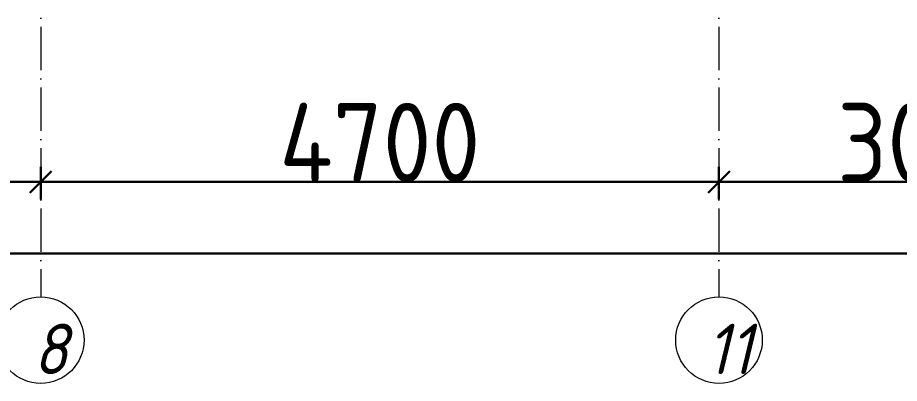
# Model space of a CAD drawing. Header units: millimetres. Extents: x -17017 to 628417, y -109036 to 199237.
# Drawn here: x 296861 to 302971, y -34572 to -32035 of the extents above; entities that cross this region are included whole.
import ezdxf

# ---------------------------------------------------------------- set-up
doc = ezdxf.new("R2010")
doc.units = ezdxf.units.MM
doc.linetypes.add('50_200_ШТРИХ_1Т_ш5_п1_п1_', pattern=[700, 500, -100, 0, -100])
for name, color, linetype, lineweight in [('A-____-____-DIMS', 7, 'Continuous', 9), ('S-GRID-____-IDEN', 7, 'Continuous', 9), ('S-GRID-____-OTLN-1', 7, '50_200_ШТРИХ_1Т_ш5_п1_п1_', 9), ('стяжа', 7, 'Continuous', 30)]:
    doc.layers.add(name, color=color, linetype=linetype, lineweight=lineweight)
doc.styles.add('ISOCPEUR_I_9', font='isocpeui.ttf', dxfattribs={"width": 0.9, "height": 250})
doc.styles.add('СПДС', font='isocpeur.ttf', dxfattribs={"width": 0.9})
doc.dimstyles.new('ISO-2_5_0_9К_БОЛЬШОЙ_ОСИ', dxfattribs={"dimscale": 304.8, "dimtxt": 248.995294, "dimasz": 0.492126, "dimexe": 0.393701, "dimexo": 0, "dimgap": 0, "dimtad": 1, "dimdec": 0, "dimzin": 0, "dimdsep": 46, "dimtxsty": 'ISOCPEUR_I_9', "dimblk1": 'OBLIQUE', "dimblk2": 'OBLIQUE', "dimsah": 1, "dimcen": 0.09, "dimdle": 0.393701, "dimazin": 0, "dimtfac": 1, "dimtdec": 4, "dimtix": 1, "dimtmove": 0, "dimatfit": 3, "dimfxl": 1, "dimtvp": 1, "dimtolj": 1, "dimtzin": 0, "dimarcsym": 2})

# ---------------------------------------------------------------- blocks, each defined once
blk = doc.blocks.new('Ось сетки - Круг_Ø6_00__ISO-2_5_0_9K_-25732049-АР1_План отверстий 3 этажа в осях 1-64_Ю-ЯЯ')
at = {"layer": 'S-GRID-____-IDEN'}
blk.add_circle((0, 0), 3, dxfattribs=at)
blk = doc.blocks.new('_Oblique')
at = {"color": 0, "linetype": 'ByBlock', "lineweight": -2}
blk.add_line((-0.5, -0.5), (0.5, 0.5), dxfattribs=at)
blk = doc.blocks.new('*D2941')
at = {"layer": 'A-____-____-DIMS', "color": 0, "lineweight": -2, "transparency": 16777216}
for p, q in [((293620.7, -33068.9), (293620.7, -33295)), ((297020.7, -33068.9), (297020.7, -33295)), ((293500.7, -33175), (297140.7, -33175))]:
    blk.add_line(p, q, dxfattribs=at)
at = {"layer": 'Defpoints', "color": 0, "transparency": 16777216}
for p in [(293620.7, -33068.9), (297020.7, -33068.9), (297020.7, -33175)]:
    blk.add_point(p, dxfattribs=at)
at = {"layer": 'A-____-____-DIMS', "color": 0, "lineweight": -2, "transparency": 16777216, "xscale": 150, "yscale": 150, "zscale": 150, "rotation": 180}
blk.add_blockref('_Oblique', (293620.7, -33175), dxfattribs=at)
at = {"layer": 'A-____-____-DIMS', "color": 0, "lineweight": -2, "transparency": 16777216, "xscale": 150, "yscale": 150, "zscale": 150}
blk.add_blockref('_Oblique', (297020.7, -33175), dxfattribs=at)
at = {"layer": 'A-____-____-DIMS', "color": 0, "transparency": 16777216, "insert": (295320.7, -32900.7), "char_height": 548.64, "attachment_point": 5, "style": 'СПДС'}
blk.add_mtext('\\A1;3400', dxfattribs=at)
blk = doc.blocks.new('*D2942')
at = {"layer": 'A-____-____-DIMS', "color": 0, "lineweight": -2, "transparency": 16777216}
for p, q in [((297020.7, -33068.9), (297020.7, -33295)), ((301720.7, -33068.9), (301720.7, -33295)), ((296900.7, -33175), (301840.7, -33175))]:
    blk.add_line(p, q, dxfattribs=at)
at = {"layer": 'Defpoints', "color": 0, "transparency": 16777216}
for p in [(297020.7, -33068.9), (301720.7, -33068.9), (301720.7, -33175)]:
    blk.add_point(p, dxfattribs=at)
at = {"layer": 'A-____-____-DIMS', "color": 0, "lineweight": -2, "transparency": 16777216, "xscale": 150, "yscale": 150, "zscale": 150, "rotation": 180}
blk.add_blockref('_Oblique', (297020.7, -33175), dxfattribs=at)
at = {"layer": 'A-____-____-DIMS', "color": 0, "lineweight": -2, "transparency": 16777216, "xscale": 150, "yscale": 150, "zscale": 150}
blk.add_blockref('_Oblique', (301720.7, -33175), dxfattribs=at)
at = {"layer": 'A-____-____-DIMS', "color": 0, "transparency": 16777216, "insert": (299370.7, -32900.7), "char_height": 548.64, "attachment_point": 5, "style": 'СПДС'}
blk.add_mtext('\\A1;4700', dxfattribs=at)
blk = doc.blocks.new('*D2943')
at = {"layer": 'A-____-____-DIMS', "color": 0, "lineweight": -2, "transparency": 16777216}
for p, q in [((301720.7, -33068.9), (301720.7, -33295)), ((304720.7, -33068.9), (304720.7, -33295)), ((301600.7, -33175), (304840.7, -33175))]:
    blk.add_line(p, q, dxfattribs=at)
at = {"layer": 'Defpoints', "color": 0, "transparency": 16777216}
for p in [(301720.7, -33068.9), (304720.7, -33068.9), (304720.7, -33175)]:
    blk.add_point(p, dxfattribs=at)
at = {"layer": 'A-____-____-DIMS', "color": 0, "lineweight": -2, "transparency": 16777216, "xscale": 150, "yscale": 150, "zscale": 150, "rotation": 180}
blk.add_blockref('_Oblique', (301720.7, -33175), dxfattribs=at)
at = {"layer": 'A-____-____-DIMS', "color": 0, "lineweight": -2, "transparency": 16777216, "xscale": 150, "yscale": 150, "zscale": 150}
blk.add_blockref('_Oblique', (304720.7, -33175), dxfattribs=at)
at = {"layer": 'A-____-____-DIMS', "color": 0, "transparency": 16777216, "insert": (303220.7, -32900.7), "char_height": 548.64, "attachment_point": 5, "style": 'СПДС'}
blk.add_mtext('\\A1;3000', dxfattribs=at)
blk = doc.blocks.new('*D2959')
at = {"layer": 'A-____-____-DIMS', "color": 0, "lineweight": -2, "transparency": 16777216}
for p, q in [((281420.7, -33565.7), (281420.7, -33791.8)), ((354820.7, -33565.7), (354820.7, -33791.8)), ((281300.7, -33671.8), (354940.7, -33671.8))]:
    blk.add_line(p, q, dxfattribs=at)
at = {"layer": 'Defpoints', "color": 0, "transparency": 16777216}
for p in [(281420.7, -33565.7), (354820.7, -33565.7), (354820.7, -33671.8)]:
    blk.add_point(p, dxfattribs=at)
at = {"layer": 'A-____-____-DIMS', "color": 0, "lineweight": -2, "transparency": 16777216, "xscale": 150, "yscale": 150, "zscale": 150, "rotation": 180}
blk.add_blockref('_Oblique', (281420.7, -33671.8), dxfattribs=at)
at = {"layer": 'A-____-____-DIMS', "color": 0, "lineweight": -2, "transparency": 16777216, "xscale": 150, "yscale": 150, "zscale": 150}
blk.add_blockref('_Oblique', (354820.7, -33671.8), dxfattribs=at)
at = {"layer": 'A-____-____-DIMS', "color": 0, "transparency": 16777216, "insert": (318120.7, -33397.5), "char_height": 548.64, "attachment_point": 5, "style": 'СПДС'}
blk.add_mtext('\\A1;73400', dxfattribs=at)
blk = doc.blocks.new('3эт')
at = {"layer": 'S-GRID-____-OTLN-1', "color": 251, "ltscale": 0.6, "true_color": 0x636466}
for p, q in [((297020.7, 4029.4), (297020.7, -33971.9)), ((301720.7, 4029.4), (301720.7, -33971.9))]:
    blk.add_line(p, q, dxfattribs=at)
at = {"layer": 'S-GRID-____-IDEN', "xscale": 99.99999999999993, "yscale": 99.99999999999993, "zscale": 99.99999999999993, "rotation": 180}
for p in [(297020.7, -34271.9), (301720.7, -34271.9)]:
    blk.add_blockref('Ось сетки - Круг_Ø6_00__ISO-2_5_0_9K_-25732049-АР1_План отверстий 3 этажа в осях 1-64_Ю-ЯЯ', p, dxfattribs=at)
at = {"layer": 'S-GRID-____-IDEN', "char_height": 350, "attachment_point": 1, "style": 'ISOCPEUR_I_9'}
for s, insert, width in [('\\fISOCPEUR|b0|i1|c204|p34|;\\W.9;8', (296969.6, -34157.9), 202.025), ('11', (301634, -34157.9), 288.607)]:
    blk.add_mtext(s, dxfattribs=dict(at, insert=insert, width=width))
at = {"layer": 'A-____-____-DIMS'}
for base, p1, p2, override, picture, middle in [((297020.7, -33175), (293620.7, -33068.9), (297020.7, -33068.9), {"dimtxt": 1.8, "dimpost": '<>', "dimtxsty": 'СПДС', "dimfxl": 3400}, '*D2941', (295320.7, -32900.7)), ((301720.7, -33175), (297020.7, -33068.9), (301720.7, -33068.9), {"dimtxt": 1.8, "dimpost": '<>', "dimtxsty": 'СПДС', "dimfxl": 4700}, '*D2942', (299370.7, -32900.7)), ((304720.7, -33175), (301720.7, -33068.9), (304720.7, -33068.9), {"dimtxt": 1.8, "dimpost": '<>', "dimtxsty": 'СПДС', "dimfxl": 3000}, '*D2943', (303220.7, -32900.7)), ((354820.7, -33671.8), (281420.7, -33565.7), (354820.7, -33565.7), {"dimtxt": 1.8, "dimpost": '<>', "dimtxsty": 'СПДС', "dimfxl": 73400}, '*D2959', (318120.7, -33397.5))]:
    dim = blk.add_linear_dim(base=base, p1=p1, p2=p2, dimstyle='ISO-2_5_0_9К_БОЛЬШОЙ_ОСИ', override=override, dxfattribs=at)
    dim.commit()
    dim.dimension.update_dxf_attribs({"geometry": picture, "text_midpoint": middle})

msp = doc.modelspace()

# ---------------------------------------------------------------- block references
at = {"layer": 'стяжа'}
msp.add_blockref('3эт', (0, 0), dxfattribs=at)

doc.saveas('drawing.dxf')
